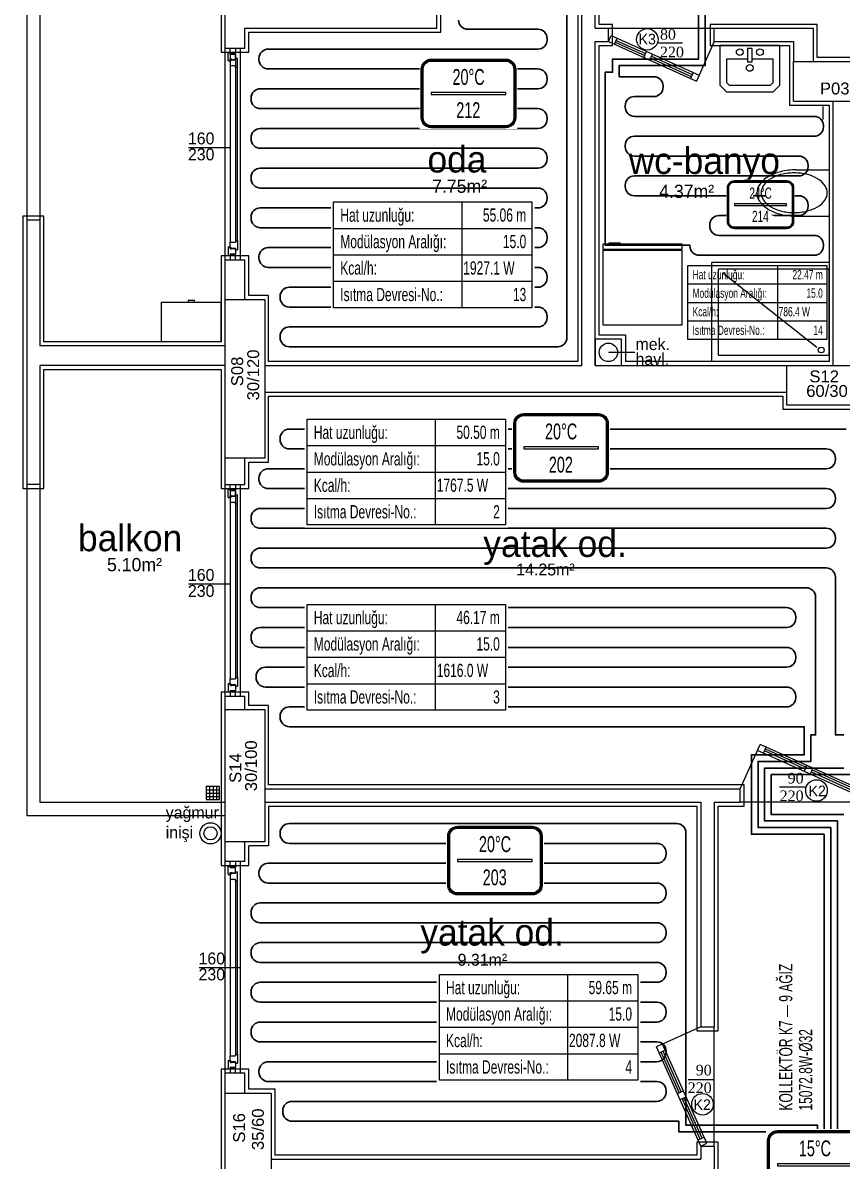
# Model space of a CAD drawing. Header units: centimetres. Extents: x 252602 to 265542, y -444050 to -441150.
# Drawn here: x 256685 to 257305, y -442857 to -441997 of the extents above; entities that cross this region are included whole.
import ezdxf
from ezdxf.enums import TextEntityAlignment as Align

# ---------------------------------------------------------------- set-up
doc = ezdxf.new("R2010")
doc.units = ezdxf.units.CM
for name, color, linetype in [('ROTAS-ISITMA-CAP', 41, 'Continuous'), ('ROTAS-ISITMA-ETIKET', 2, 'Continuous'), ('ROTAS-ISITMA-MAHAL-ETIKET', 2, 'Continuous'), ('ROTAS-MIMARI', 8, 'Continuous'), ('ROTAS-MIMARI-YAZI', 8, 'Continuous')]:
    doc.layers.add(name, color=color, linetype=linetype)
doc.layers.add('ROTAS-ISITMA-PEX', color=1, linetype='Continuous', lineweight=30)
doc.styles.add('arial_1_18', font='arial.ttf', dxfattribs={"height": 0.2})
doc.styles.add('ROTAS-YAZI', font='arial.ttf')

# ---------------------------------------------------------------- blocks, each defined once
blk = doc.blocks.new('ROTAS-YI-MAHAL')
at = {"color": 2, "extrusion": (0, 0, -1)}
for points in [[(35.71, -18.44), (35.71, 18.44, 0.414214), (28.21, 25.94), (-28.21, 25.94, 0.414214), (-35.71, 18.44), (-35.71, -18.44, 0.414214), (-28.21, -25.94), (28.21, -25.94, 0.414214)], [(34.21, -18.44), (34.21, 18.44, 0.414214), (28.21, 24.44), (-28.21, 24.44, 0.414214), (-34.21, 18.44), (-34.21, -18.44, 0.414214), (-28.21, -24.44), (28.21, -24.44, 0.414214)]]:
    blk.add_lwpolyline(points, format="xyb", close=True, dxfattribs=at)
at = {"color": 4, "extrusion": (0, 0, -1)}
for points in [[(35.21, -18.44), (35.21, 18.44, 0.414214), (28.21, 25.44), (-28.21, 25.44, 0.414214), (-35.21, 18.44), (-35.21, -18.44, 0.414214), (-28.21, -25.44), (28.21, -25.44, 0.414214)], [(34.71, -18.44), (34.71, 18.44, 0.414214), (28.21, 24.94), (-28.21, 24.94, 0.414214), (-34.71, 18.44), (-34.71, -18.44, 0.414214), (-28.21, -24.94), (28.21, -24.94, 0.414214)]]:
    blk.add_lwpolyline(points, format="xyb", close=True, dxfattribs=at)
at = {"color": 2, "extrusion": (0, 0, -1)}
blk.add_lwpolyline([(28.21, -0.75), (-28.21, -0.75), (-28.21, 0.75), (28.21, 0.75)], close=True, dxfattribs=at)
at = {"color": 4, "style": 'ROTAS-YAZI', "width": 0.65}
blk.add_attdef('DERECE', (-12.12, 6.47), '', height=12, dxfattribs=at)
at = {"color": 2, "style": 'ROTAS-YAZI', "width": 0.65, "flags": 1}
for tag in ['ALAN', 'MAHAL']:
    blk.add_attdef(tag, (0, 0), '', height=5, dxfattribs=at)
at = {"color": 1, "style": 'ROTAS-YAZI', "width": 0.65}
blk.add_attdef('NO', (-9.26, -18.64), '', height=12, dxfattribs=at)
blk = doc.blocks.new('ROTAS-YI-ETIKET')
at = {"color": 2}
for p, q in [((96.87, 0), (96.87, -80)), ((0, -20), (150, -20)), ((0, -40), (150, -40)), ((0, -60), (150, -60))]:
    blk.add_line(p, q, dxfattribs=at)
at = {"color": 2, "extrusion": (0, 0, -1)}
blk.add_lwpolyline([(-150, 0), (-150, -80), (0, -80), (0, 0)], close=True, dxfattribs=at)
at = {"color": 2, "style": 'ROTAS-YAZI', "width": 0.65}
for s, p in [('Hat uzunluğu:', (5, -10)), ('Modülasyon Aralığı:', (5, -30)), ('Kcal/h:', (5, -50)), ('Isıtma Devresi-No.:', (5, -70))]:
    blk.add_text(s, height=10, dxfattribs=at).set_placement(p, align=Align.MIDDLE_LEFT)
at = {"color": 2, "style": 'ROTAS-YAZI', "width": 0.65, "flags": 1}
for tag in ['ALAN', 'NO', 'DERECE', 'BORU', 'MAHAL']:
    blk.add_attdef(tag, (0, 0), '', height=5, dxfattribs=at)
at = {"color": 2, "style": 'ROTAS-YAZI', "width": 0.65}
for tag, p in [('UZ', (145.7, -14.93)), ('AR', (145.7, -34.94)), ('NO1', (145.7, -75.02))]:
    blk.add_attdef(tag, text='', height=10, dxfattribs=at).set_placement(p, align=Align.RIGHT)
blk.add_attdef('YER', (98.01, -54.93), '', height=10, dxfattribs=at)

msp = doc.modelspace()

# ---------------------------------------------------------------- linework, layer by layer
at = {"layer": 'ROTAS-ISITMA-PEX'}
for points in [[(257096.5, -441911.5), (257096.5, -442234.5, -0.414214), (257089.5, -442241.5), (256886.5, -442241.5, -0.414214), (256879.5, -442234.5), (256879.5, -442233.5, -0.414214), (256886.5, -442226.5), (257074.5, -442226.5, 0.414214), (257081.5, -442219.5), (257081.5, -442218.5, 0.414214), (257074.5, -442211.5), (256886.5, -442211.5, -0.414214), (256879.5, -442204.5), (256879.5, -442203.5, -0.414214), (256886.5, -442196.5), (257074.5, -442196.5, 0.414214), (257081.5, -442189.5), (257081.5, -442188.5, 0.414214), (257074.5, -442181.5), (256870.5, -442181.5, -0.414214), (256863.5, -442174.5), (256863.5, -442173.5, -0.414214), (256870.5, -442166.5), (257074.5, -442166.5, 0.414214), (257081.5, -442159.5), (257081.5, -442158.5, 0.414214), (257074.5, -442151.5), (256864.5, -442151.5, -0.414214), (256857.5, -442144.5), (256857.5, -442143.5, -0.414214), (256864.5, -442136.5), (257074.5, -442136.5, 0.414214), (257081.5, -442129.5), (257081.5, -442128.5, 0.414214), (257074.5, -442121.5), (256864.5, -442121.5, -0.414214), (256857.5, -442114.5), (256857.5, -442113.5, -0.414214), (256864.5, -442106.5), (257074.5, -442106.5, 0.414214), (257081.5, -442099.5), (257081.5, -442098.5, 0.414214), (257074.5, -442091.5), (256864.5, -442091.5, -0.414214), (256857.5, -442084.5), (256857.5, -442083.5, -0.414214), (256864.5, -442076.5), (257074.5, -442076.5, 0.414214), (257081.5, -442069.5), (257081.5, -442068.5, 0.414214), (257074.5, -442061.5), (256864.5, -442061.5, -0.414214), (256857.5, -442054.5), (256857.5, -442053.5, -0.414214), (256864.5, -442046.5), (257074.5, -442046.5, 0.414214), (257081.5, -442039.5), (257081.5, -442038.5, 0.414214), (257074.5, -442031.5), (256870.5, -442031.5, -0.414214), (256863.5, -442024.5), (256863.5, -442023.5, -0.414214), (256870.5, -442016.5), (257074.5, -442016.5, 0.414214), (257081.5, -442009.5), (257081.5, -442008.5, 0.414214), (257074.5, -442001.5), (257021.5, -442001.5, -0.414214), (257014.5, -441994.5)], [(257196, -441984), (257196, -442024), (257131, -442024), (257131, -442034), (257125.5, -442034), (257125.5, -442037.33), (257125.5, -442164.83), (257189.5, -442164.83), (257189.5, -442165.33, 0.414214), (257196.5, -442172.33), (257283.5, -442172.33, 0.414214), (257290.5, -442165.33), (257290.5, -442164.33, 0.414214), (257283.5, -442157.33), (257211.5, -442157.33, -0.414214), (257204.5, -442150.33), (257204.5, -442149.33, -0.414214), (257211.5, -442142.33), (257271.85, -442142.33, 0.414214), (257278.85, -442135.33), (257278.85, -442134.33, 0.414214), (257271.85, -442127.33), (257147.5, -442127.33, -0.414214), (257140.5, -442120.33), (257140.5, -442119.33, -0.414214), (257147.5, -442112.33), (257271.85, -442112.33, 0.414214), (257278.85, -442105.33), (257278.85, -442104.33, 0.414214), (257271.85, -442097.33), (257147.5, -442097.33, -0.414214), (257140.5, -442090.33), (257140.5, -442089.33, -0.414214), (257147.5, -442082.33), (257283.5, -442082.33, 0.414214), (257290.5, -442075.33), (257290.5, -442074.33, 0.414214), (257283.5, -442067.33), (257147.5, -442067.33, -0.414214), (257140.5, -442060.33), (257140.5, -442059.33, -0.414214), (257147.5, -442052.33), (257162.21, -442052.33, 0.414214), (257169.21, -442045.33), (257169.21, -442044.33, 0.414214), (257162.21, -442037.33), (257140.5, -442037.33), (257136, -442037.33), (257136, -442029), (257201, -442029), (257201, -441989)], [(257307.58, -442303.75), (256886.5, -442303.75, 0.414214), (256879.5, -442310.75), (256879.5, -442311.75, 0.414214), (256886.5, -442318.75), (257292.58, -442318.75, -0.414214), (257299.58, -442325.75), (257299.58, -442326.75, -0.414214), (257292.58, -442333.75), (256870.5, -442333.75, 0.414214), (256863.5, -442340.75), (256863.5, -442341.75, 0.414214), (256870.5, -442348.75), (257292.58, -442348.75, -0.414214), (257299.58, -442355.75), (257299.58, -442356.75, -0.414214), (257292.58, -442363.75), (256864.5, -442363.75, 0.414214), (256857.5, -442370.75), (256857.5, -442371.75, 0.414214), (256864.5, -442378.75), (257292.58, -442378.75, -0.414214), (257299.58, -442385.75), (257299.58, -442386.75, -0.414214), (257292.58, -442393.75), (256864.5, -442393.75, 0.414214), (256857.5, -442400.75), (256857.5, -442401.75, 0.414214), (256864.5, -442408.75), (257292.58, -442408.75, -0.414214), (257299.58, -442415.75), (257299.58, -442528.75), (257299.58, -442535), (257306, -442535)], [(257296, -442905), (257296, -442605), (257241, -442605), (257241, -442555), (257281, -442555), (257281, -442535), (257284.58, -442535), (257284.58, -442528.75), (257284.58, -442430.75, 0.414214), (257277.58, -442423.75), (256864.5, -442423.75, 0.414214), (256857.5, -442430.75), (256857.5, -442431.75, 0.414214), (256864.5, -442438.75), (257262.58, -442438.75, -0.414214), (257269.58, -442445.75), (257269.58, -442446.75, -0.414214), (257262.58, -442453.75), (256864.5, -442453.75, 0.414214), (256857.5, -442460.75), (256857.5, -442461.75, 0.414214), (256864.5, -442468.75), (257262.58, -442468.75, -0.414214), (257269.58, -442475.75), (257269.58, -442476.75, -0.414214), (257262.58, -442483.75), (256868.36, -442483.75, 0.414214), (256861.36, -442490.75), (256861.36, -442491.75, 0.414214), (256868.36, -442498.75), (257262.58, -442498.75, -0.414214), (257269.58, -442505.75), (257269.58, -442506.75, -0.414214), (257262.58, -442513.75), (256886.5, -442513.75, 0.414214), (256879.5, -442520.75), (256879.5, -442521.75, 0.414214), (256886.5, -442528.75), (257269.58, -442528.75), (257276, -442528.75), (257276, -442550), (257236, -442550), (257236, -442610), (257291, -442610), (257291, -442910)], [(257286, -442915), (257286, -442830), (257186.5, -442830), (257186.5, -442827), (257186.5, -442609, 0.414214), (257179.5, -442602), (256886.5, -442602, 0.414214), (256879.5, -442609), (256879.5, -442610, 0.414214), (256886.5, -442617), (257164.5, -442617, -0.414214), (257171.5, -442624), (257171.5, -442625, -0.414214), (257164.5, -442632), (256870.5, -442632, 0.414214), (256863.5, -442639), (256863.5, -442640, 0.414214), (256870.5, -442647), (257164.5, -442647, -0.414214), (257171.5, -442654), (257171.5, -442655, -0.414214), (257164.5, -442662), (256864.5, -442662, 0.414214), (256857.5, -442669), (256857.5, -442670, 0.414214), (256864.5, -442677), (257164.5, -442677, -0.414214), (257171.5, -442684), (257171.5, -442685, -0.414214), (257164.5, -442692), (256864.5, -442692, 0.414214), (256857.5, -442699), (256857.5, -442700, 0.414214), (256864.5, -442707), (257164.5, -442707, -0.414214), (257171.5, -442714), (257171.5, -442715, -0.414214), (257164.5, -442722), (256864.5, -442722, 0.414214), (256857.5, -442729), (256857.5, -442730, 0.414214), (256864.5, -442737), (257164.5, -442737, -0.414214), (257171.5, -442744), (257171.5, -442745, -0.414214), (257164.5, -442752), (256864.5, -442752, 0.414214), (256857.5, -442759), (256857.5, -442760, 0.414214), (256864.5, -442767), (257164.5, -442767, -0.414214), (257171.5, -442774), (257171.5, -442775, -0.414214), (257164.5, -442782), (256870.5, -442782, 0.414214), (256863.5, -442789), (256863.5, -442790, 0.414214), (256870.5, -442797), (257164.5, -442797, -0.414214), (257171.5, -442804), (257171.5, -442805, -0.414214), (257164.5, -442812), (256888.5, -442812, 0.414214), (256881.5, -442819), (256881.5, -442820, 0.414214), (256888.5, -442827), (257171.5, -442827), (257181, -442827), (257181, -442835), (257281, -442835), (257281, -442920)]]:
    msp.add_lwpolyline(points, format="xyb", dxfattribs=at)
for points in [[(257306, -442560), (257246, -442560), (257246, -442600), (257301, -442600), (257301, -442900)], [(257306, -442595), (257251, -442595), (257251, -442565), (257311, -442565)]]:
    msp.add_lwpolyline(points, dxfattribs=at)
at = {"layer": 'ROTAS-MIMARI', "ltscale": 0.03}
for p, q in [((256998.02, -442000.76), (256998.02, -441880.76)), ((257001.02, -442003.76), (257001.02, -441883.76)), ((256834.82, -441962.76), (256834.82, -442018.76)), ((256837.82, -442015.76), (256837.82, -441965.76)), ((257104.82, -441977.76), (257104.82, -442252.76)), ((257107.82, -442255.76), (257107.82, -441980.76)), ((257117.82, -442000.76), (257117.82, -441980.76)), ((257120.82, -441997.76), (257120.82, -441977.76)), ((256852.82, -442015.76), (256852.82, -442000.76)), ((256852.82, -442000.76), (256998.02, -442000.76)), ((257117.82, -442000.76), (257127.82, -442000.76)), ((257130.82, -441997.76), (257120.82, -441997.76)), ((257127.82, -442010.76), (257127.82, -442000.76)), ((257127.82, -442000.76), (257207.82, -442000.76)), ((257130.82, -442013.76), (257130.82, -441997.76)), ((257285.82, -441997.76), (257204.82, -441997.76)), ((257204.82, -441997.76), (257204.82, -442013.76)), ((257207.82, -442000.76), (257282.82, -442000.76)), ((257207.82, -442010.76), (257207.82, -442000.76)), ((257282.82, -442000.76), (257282.82, -442025.76)), ((257285.82, -442022.76), (257285.82, -441997.76)), ((256855.82, -442018.76), (256855.82, -442003.76)), ((256855.82, -442003.76), (257001.02, -442003.76)), ((257127.82, -442010.76), (257129.87, -442006.2)), ((257129.87, -442006.2), (257196.44, -442036.11)), ((257132.39, -442012.81), (257134.44, -442008.25)), ((256837.82, -442015.76), (256852.82, -442015.76)), ((256837.82, -442175.76), (256837.82, -442015.76)), ((256841.83, -442019.76), (256841.83, -442015.76)), ((256845.83, -442015.76), (256845.83, -442019.76)), ((256849.64, -442175.76), (256849.64, -442015.76)), ((257117.82, -442255.76), (257117.82, -442010.76)), ((257117.82, -442010.76), (257127.82, -442010.76)), ((257120.82, -442232.76), (257120.82, -442013.76)), ((257120.82, -442013.76), (257130.82, -442013.76)), ((257127.82, -442010.76), (257194.39, -442040.67)), ((257133.05, -442011.33), (257155.33, -442021.34)), ((257133.7, -442009.89), (257155.98, -442019.9)), ((257154.67, -442022.82), (257156.71, -442018.26)), ((257183.87, -442012.11), (257165.76, -442012.11)), ((257207.82, -442010.76), (257194.39, -442040.67)), ((257204.82, -442013.76), (257264.82, -442013.76)), ((257207.82, -442010.76), (257267.82, -442010.76)), ((257257.49, -442013.76), (257212.16, -442013.76)), ((257212.16, -442013.76), (257212.16, -442043.76)), ((257233.15, -442016.05), (257233.15, -442026.05)), ((257236.5, -442016.05), (257233.15, -442016.05)), ((257236.5, -442026.05), (257236.5, -442016.05)), ((257257.49, -442043.76), (257257.49, -442013.76)), ((257264.82, -442013.76), (257264.82, -442025.76)), ((257267.82, -442010.76), (257267.82, -442025.76)), ((256834.82, -442018.76), (256855.82, -442018.76)), ((256840.23, -442019.06), (256841.63, -442019.06)), ((256840.23, -442025.46), (256840.23, -442019.06)), ((256840.23, -442025.46), (256841.63, -442025.46)), ((256841.63, -442019.06), (256841.63, -442162.56)), ((256841.63, -442020.26), (256841.63, -442019.06)), ((256841.63, -442020.26), (256845.83, -442020.26)), ((256841.63, -442023.96), (256842.63, -442023.96)), ((256841.63, -442025.46), (256841.63, -442023.96)), ((256841.63, -442024.56), (256841.63, -442028.96)), ((256841.63, -442024.56), (256842.13, -442024.56)), ((256845.83, -442019.76), (256841.83, -442019.76)), ((256842.13, -442024.86), (256842.13, -442024.56)), ((256842.13, -442024.86), (256842.63, -442024.86)), ((256842.63, -442024.26), (256842.63, -442023.96)), ((256842.63, -442024.26), (256845.83, -442024.26)), ((256842.63, -442024.86), (256842.63, -442024.56)), ((256842.63, -442024.56), (256845.83, -442024.56)), ((256845.83, -442020.26), (256845.83, -442161.36)), ((256845.83, -442024.26), (256845.83, -442020.26)), ((256845.83, -442023.36), (256845.83, -442024.56)), ((256845.83, -442023.36), (256847.23, -442023.36)), ((256847.23, -442161.36), (256847.23, -442023.36)), ((256847.23, -442030.16), (256847.23, -442023.36)), ((257159.23, -442024.87), (257161.28, -442020.31)), ((257159.89, -442023.39), (257190.49, -442037.14)), ((257160.54, -442021.95), (257191.14, -442035.7)), ((257217.16, -442023.76), (257233.15, -442023.76)), ((257217.16, -442023.76), (257217.16, -442041.69)), ((257233.15, -442026.05), (257236.5, -442026.05)), ((257236.5, -442023.76), (257252.49, -442023.76)), ((257252.49, -442041.69), (257252.49, -442023.76)), ((257264.82, -442025.76), (257264.82, -442058.76)), ((257330.82, -442022.76), (257285.82, -442022.76)), ((256841.63, -442028.96), (256845.83, -442028.96)), ((256845.83, -442030.16), (256845.83, -442028.96)), ((256845.83, -442030.16), (256847.23, -442030.16)), ((257191.87, -442034.06), (257189.83, -442038.62)), ((257212.16, -442043.76), (257217.16, -442048.76)), ((257217.16, -442041.69), (257219.23, -442043.76)), ((257219.23, -442043.76), (257250.42, -442043.76)), ((257250.42, -442043.76), (257252.49, -442041.69)), ((257252.49, -442048.76), (257257.49, -442043.76)), ((257217.16, -442048.76), (257252.49, -442048.76)), ((257264.82, -442058.76), (257294.82, -442058.76)), ((257290.02, -442059.78), (257290.02, -442069.78)), ((257294.82, -442058.76), (257294.82, -442252.76)), ((257297.82, -442255.76), (257297.82, -442055.76)), ((256810.19, -442090.82), (256841.63, -442090.81)), ((257270.1, -442107.76), (257294.99, -442107.76)), ((257295.03, -442142.76), (257295.03, -442107.71)), ((256684.82, -442142.73), (256684.82, -442348.71)), ((256700.82, -442142.79), (256684.82, -442142.79)), ((256684.82, -442142.79), (256684.82, -442348.76)), ((256687.82, -442145.73), (256687.82, -442345.71)), ((256697.82, -442145.79), (256687.82, -442145.79)), ((256687.82, -442145.79), (256687.82, -442345.76)), ((256697.82, -442145.79), (256697.82, -442240.76)), ((256700.82, -442237.76), (256700.82, -442142.79)), ((257270.1, -442142.76), (257295.03, -442142.76)), ((256841.63, -442162.56), (256845.83, -442162.56)), ((256841.63, -442166.96), (256841.63, -442162.56)), ((256845.83, -442161.36), (256845.83, -442162.56)), ((256845.83, -442161.36), (256847.23, -442161.36)), ((256847.23, -442161.36), (256847.23, -442168.16)), ((257183.69, -442163.96), (257123.69, -442163.95)), ((257123.69, -442163.95), (257123.69, -442167.79)), ((257128.46, -442163.95), (257128.46, -442162.86)), ((257128.46, -442162.86), (257136.77, -442162.86)), ((257136.77, -442163.95), (257128.46, -442163.95)), ((257136.77, -442162.86), (257136.77, -442163.95)), ((257183.69, -442167.81), (257183.69, -442163.96)), ((256855.82, -442172.76), (256834.82, -442172.76)), ((256834.82, -442172.76), (256834.82, -442237.76)), ((256840.23, -442166.06), (256840.23, -442172.46)), ((256840.23, -442166.06), (256841.63, -442166.06)), ((256840.23, -442172.46), (256841.63, -442172.46)), ((256841.63, -442166.06), (256841.63, -442167.56)), ((256841.63, -442166.96), (256842.13, -442166.96)), ((256841.63, -442167.56), (256842.63, -442167.56)), ((256841.63, -442171.26), (256841.63, -442172.46)), ((256841.63, -442171.26), (256845.83, -442171.26)), ((256841.83, -442171.76), (256841.83, -442175.76)), ((256845.83, -442171.76), (256841.83, -442171.76)), ((256842.13, -442166.66), (256842.63, -442166.66)), ((256842.13, -442166.66), (256842.13, -442166.96)), ((256842.63, -442166.66), (256842.63, -442166.96)), ((256842.63, -442166.96), (256845.83, -442166.96)), ((256842.63, -442167.26), (256842.63, -442167.56)), ((256842.63, -442167.26), (256845.83, -442167.26)), ((256845.83, -442168.16), (256845.83, -442166.96)), ((256845.83, -442167.26), (256845.83, -442171.26)), ((256845.83, -442168.16), (256847.23, -442168.16)), ((256845.83, -442175.76), (256845.83, -442171.76)), ((256855.82, -442202.76), (256855.82, -442172.76)), ((257123.69, -442168.78), (257123.67, -442224.93)), ((257123.69, -442167.79), (257183.69, -442167.81)), ((257183.69, -442168.79), (257123.69, -442168.78)), ((257128.69, -442168.78), (257128.69, -442167.8)), ((257178.69, -442168.79), (257178.69, -442167.81)), ((257183.67, -442224.95), (257183.69, -442168.79)), ((256837.82, -442205.76), (256837.82, -442175.76)), ((256837.82, -442175.76), (256852.82, -442175.76)), ((256852.82, -442205.76), (256852.82, -442175.76)), ((257294.82, -442177.76), (257206.11, -442177.76)), ((257206.11, -442252.76), (257206.11, -442177.76)), ((257294.82, -442182.76), (257211.11, -442182.76)), ((257211.11, -442247.76), (257211.11, -442182.76)), ((257214.66, -442185.77), (257285.58, -442241.94)), ((257294.82, -442247.76), (257294.82, -442182.76)), ((256814.82, -442206.47), (256809.83, -442206.47)), ((256809.83, -442206.47), (256809.83, -442207.76)), ((256814.82, -442207.76), (256814.82, -442206.47)), ((256870.82, -442202.76), (256855.82, -442202.76)), ((256870.82, -442252.76), (256870.82, -442202.76)), ((256789.82, -442207.76), (256834.82, -442207.76)), ((256789.82, -442237.76), (256789.82, -442207.76)), ((256834.82, -442237.76), (256834.82, -442207.76)), ((257140.82, -442232.76), (257120.82, -442232.76)), ((257123.67, -442224.93), (257183.67, -442224.95)), ((257140.82, -442232.76), (257140.82, -442252.76)), ((256837.82, -442240.76), (256697.82, -442240.76)), ((256834.82, -442237.76), (256700.82, -442237.76)), ((256834.82, -442237.76), (256789.82, -442237.76)), ((257137.82, -442235.76), (257117.82, -442235.76)), ((257117.82, -442235.76), (257117.82, -442255.76)), ((257137.82, -442255.76), (257137.82, -442235.76)), ((257147.82, -442245.76), (257127.82, -442245.76)), ((257211.11, -442247.76), (257294.82, -442247.76)), ((256837.82, -442255.76), (256697.82, -442255.76)), ((256697.82, -442255.76), (256697.82, -442345.76)), ((256700.82, -442348.76), (256700.82, -442258.76)), ((256700.82, -442258.76), (256834.82, -442258.76)), ((256834.82, -442258.76), (256834.82, -442325.76)), ((256867.82, -442255.76), (257107.82, -442255.76)), ((257104.82, -442252.76), (256870.82, -442252.76)), ((257117.82, -442255.76), (257262.82, -442255.76)), ((257117.82, -442255.76), (257137.82, -442255.76)), ((257252.82, -442252.76), (257140.82, -442252.76)), ((257294.82, -442252.76), (257252.82, -442252.76)), ((256867.82, -442275.76), (257262.82, -442275.76)), ((256870.82, -442328.76), (256870.82, -442278.76)), ((256870.82, -442278.76), (257259.82, -442278.76)), ((257259.82, -442278.76), (257259.82, -442288.76)), ((257259.82, -442288.76), (257315.82, -442288.76)), ((256834.82, -442325.76), (256834.82, -442348.76)), ((256837.82, -442345.76), (256837.82, -442325.76)), ((256852.82, -442345.76), (256852.82, -442325.76)), ((256855.82, -442348.76), (256855.82, -442328.76)), ((256855.82, -442328.76), (256870.82, -442328.76)), ((256684.82, -442348.76), (256700.82, -442348.76)), ((256697.82, -442345.76), (256687.82, -442345.76)), ((256834.82, -442348.76), (256855.82, -442348.76)), ((256837.82, -442345.76), (256852.82, -442345.76)), ((256837.82, -442505.76), (256837.82, -442345.76)), ((256840.23, -442349.06), (256841.63, -442349.06)), ((256840.23, -442355.46), (256840.23, -442349.06)), ((256841.63, -442349.06), (256841.63, -442492.56)), ((256841.63, -442350.26), (256841.63, -442349.06)), ((256841.63, -442350.26), (256845.83, -442350.26)), ((256841.83, -442349.76), (256841.83, -442345.76)), ((256845.83, -442349.76), (256841.83, -442349.76)), ((256845.83, -442345.76), (256845.83, -442349.76)), ((256845.83, -442350.26), (256845.83, -442491.36)), ((256845.83, -442354.26), (256845.83, -442350.26)), ((256845.83, -442353.36), (256845.83, -442354.56)), ((256845.83, -442353.36), (256847.23, -442353.36)), ((256847.23, -442491.36), (256847.23, -442353.36)), ((256847.23, -442360.16), (256847.23, -442353.36)), ((256849.64, -442505.76), (256849.64, -442345.76)), ((256840.23, -442355.46), (256841.63, -442355.46)), ((256841.63, -442353.96), (256842.63, -442353.96)), ((256841.63, -442355.46), (256841.63, -442353.96)), ((256841.63, -442354.56), (256841.63, -442358.96)), ((256841.63, -442354.56), (256842.13, -442354.56)), ((256841.63, -442358.96), (256845.83, -442358.96)), ((256842.13, -442354.86), (256842.13, -442354.56)), ((256842.13, -442354.86), (256842.63, -442354.86)), ((256842.63, -442354.26), (256842.63, -442353.96)), ((256842.63, -442354.26), (256845.83, -442354.26)), ((256842.63, -442354.86), (256842.63, -442354.56)), ((256842.63, -442354.56), (256845.83, -442354.56)), ((256845.83, -442360.16), (256845.83, -442358.96)), ((256845.83, -442360.16), (256847.23, -442360.16)), ((256810.19, -442420.81), (256841.63, -442420.81)), ((256845.83, -442491.36), (256845.83, -442492.56)), ((256845.83, -442491.36), (256847.23, -442491.36)), ((256847.23, -442491.36), (256847.23, -442498.16)), ((256840.23, -442496.06), (256840.23, -442502.46)), ((256840.23, -442496.06), (256841.63, -442496.06)), ((256841.63, -442492.56), (256845.83, -442492.56)), ((256841.63, -442496.96), (256841.63, -442492.56)), ((256841.63, -442496.06), (256841.63, -442497.56)), ((256841.63, -442496.96), (256842.13, -442496.96)), ((256841.63, -442497.56), (256842.63, -442497.56)), ((256842.13, -442496.66), (256842.63, -442496.66)), ((256842.13, -442496.66), (256842.13, -442496.96)), ((256842.63, -442496.66), (256842.63, -442496.96)), ((256842.63, -442496.96), (256845.83, -442496.96)), ((256842.63, -442497.26), (256842.63, -442497.56)), ((256842.63, -442497.26), (256845.83, -442497.26)), ((256845.83, -442498.16), (256845.83, -442496.96)), ((256845.83, -442497.26), (256845.83, -442501.26)), ((256845.83, -442498.16), (256847.23, -442498.16)), ((256855.82, -442502.76), (256834.82, -442502.76)), ((256834.82, -442502.76), (256834.82, -442515.76)), ((256837.82, -442515.76), (256837.82, -442505.76)), ((256837.82, -442505.76), (256852.82, -442505.76)), ((256840.23, -442502.46), (256841.63, -442502.46)), ((256841.63, -442501.26), (256841.63, -442502.46)), ((256841.63, -442501.26), (256845.83, -442501.26)), ((256841.83, -442501.76), (256841.83, -442505.76)), ((256845.83, -442501.76), (256841.83, -442501.76)), ((256845.83, -442505.76), (256845.83, -442501.76)), ((256852.82, -442515.76), (256852.82, -442505.76)), ((256855.82, -442512.76), (256855.82, -442502.76)), ((256834.82, -442515.76), (256834.82, -442585.76)), ((256870.82, -442512.76), (256855.82, -442512.76)), ((256870.82, -442572.76), (256870.82, -442512.76)), ((257227.58, -442575.76), (257242.7, -442542.12)), ((257317.58, -442575.76), (257242.7, -442542.12)), ((257315.53, -442580.32), (257240.65, -442546.68)), ((257245.21, -442548.73), (257247.26, -442544.17)), ((257276.54, -442560.84), (257245.94, -442547.09)), ((257277.19, -442559.4), (257246.59, -442545.65)), ((257277.86, -442557.92), (257275.81, -442562.48)), ((257282.42, -442559.97), (257280.37, -442564.53)), ((257311.7, -442576.64), (257281.1, -442562.89)), ((257312.35, -442575.2), (257281.75, -442561.45)), ((256833.67, -442573.9), (256823.67, -442573.9)), ((256823.67, -442573.9), (256823.67, -442583.9)), ((256823.67, -442576.37), (256833.67, -442576.37)), ((256826.14, -442573.9), (256826.14, -442583.9)), ((256828.76, -442573.9), (256828.76, -442583.9)), ((256831.37, -442573.9), (256831.37, -442583.9)), ((256833.67, -442583.9), (256833.67, -442573.9)), ((256867.82, -442575.76), (257227.58, -442575.76)), ((257230.58, -442572.76), (256870.82, -442572.76)), ((257227.58, -442585.76), (257227.58, -442575.76)), ((257230.58, -442588.76), (257230.58, -442572.76)), ((257257.33, -442574.13), (257276.65, -442574.13)), ((256823.67, -442578.9), (256833.67, -442578.9)), ((256823.67, -442581.43), (256833.67, -442581.43)), ((256823.67, -442583.9), (256833.67, -442583.9)), ((256834.82, -442585.76), (256834.82, -442633.76)), ((256867.82, -442585.76), (257197.82, -442585.76)), ((257197.82, -442585.76), (257197.82, -442755.76)), ((257207.82, -442585.76), (257227.58, -442585.76)), ((257207.82, -442585.76), (257207.82, -442755.76)), ((257317.58, -442585.76), (257227.58, -442585.76)), ((256870.82, -442588.76), (257194.82, -442588.76)), ((256870.82, -442588.76), (256870.82, -442618.76)), ((257194.82, -442588.76), (257194.82, -442758.76)), ((257210.82, -442758.76), (257210.82, -442588.76)), ((257210.82, -442588.76), (257230.58, -442588.76)), ((256837.82, -442630.76), (256837.82, -442615.76)), ((256852.82, -442630.76), (256852.82, -442615.76)), ((256855.82, -442633.76), (256855.82, -442618.76)), ((256870.82, -442618.76), (256855.82, -442618.76)), ((256834.82, -442633.76), (256855.82, -442633.76)), ((256852.82, -442630.76), (256837.82, -442630.76)), ((256837.82, -442790.76), (256837.82, -442630.76)), ((256840.23, -442640.46), (256840.23, -442634.06)), ((256840.23, -442634.06), (256841.63, -442634.06)), ((256841.63, -442635.26), (256841.63, -442634.06)), ((256841.63, -442635.26), (256845.83, -442635.26)), ((256841.83, -442634.76), (256841.83, -442630.76)), ((256845.83, -442634.76), (256841.83, -442634.76)), ((256845.83, -442630.76), (256845.83, -442634.76)), ((256845.83, -442639.26), (256845.83, -442635.26)), ((256849.64, -442790.76), (256849.64, -442630.76)), ((256840.23, -442640.46), (256841.63, -442640.46)), ((256841.63, -442640.46), (256841.63, -442638.96)), ((256841.63, -442638.96), (256842.63, -442638.96)), ((256841.63, -442639.56), (256842.13, -442639.56)), ((256841.63, -442639.56), (256841.63, -442643.96)), ((256841.63, -442643.96), (256841.63, -442777.56)), ((256841.63, -442643.96), (256845.83, -442643.96)), ((256842.13, -442639.86), (256842.13, -442639.56)), ((256842.13, -442639.86), (256842.63, -442639.86)), ((256842.63, -442639.26), (256842.63, -442638.96)), ((256842.63, -442639.26), (256845.83, -442639.26)), ((256842.63, -442639.56), (256845.83, -442639.56)), ((256842.63, -442639.86), (256842.63, -442639.56)), ((256845.83, -442638.36), (256847.23, -442638.36)), ((256845.83, -442638.36), (256845.83, -442639.56)), ((256845.83, -442645.16), (256845.83, -442643.96)), ((256845.83, -442645.16), (256845.83, -442776.36)), ((256845.83, -442645.16), (256847.23, -442645.16)), ((256847.23, -442645.16), (256847.23, -442638.36)), ((256847.23, -442776.36), (256847.23, -442645.16)), ((256818.19, -442710.76), (256849.64, -442710.76)), ((257197.82, -442755.76), (257164.18, -442770.88)), ((257197.82, -442755.76), (257207.82, -442755.76)), ((257207.82, -442845.76), (257207.82, -442755.76)), ((257194.82, -442758.76), (257210.82, -442758.76)), ((257197.82, -442845.76), (257164.18, -442770.88)), ((257170.79, -442773.39), (257166.23, -442775.44)), ((257181.46, -442805.38), (257167.71, -442774.78)), ((257202.39, -442843.71), (257168.74, -442768.83)), ((257182.9, -442804.73), (257169.15, -442774.13)), ((256840.23, -442781.06), (256840.23, -442787.46)), ((256840.23, -442781.06), (256841.63, -442781.06)), ((256841.63, -442777.56), (256845.83, -442777.56)), ((256841.63, -442781.96), (256841.63, -442777.56)), ((256841.63, -442781.06), (256841.63, -442782.56)), ((256841.63, -442781.96), (256842.13, -442781.96)), ((256841.63, -442782.56), (256842.63, -442782.56)), ((256842.13, -442781.66), (256842.63, -442781.66)), ((256842.13, -442781.66), (256842.13, -442781.96)), ((256842.63, -442781.66), (256842.63, -442781.96)), ((256842.63, -442781.96), (256845.83, -442781.96)), ((256842.63, -442782.26), (256842.63, -442782.56)), ((256842.63, -442782.26), (256845.83, -442782.26)), ((256845.83, -442776.36), (256845.83, -442777.56)), ((256845.83, -442776.36), (256847.23, -442776.36)), ((256845.83, -442783.16), (256845.83, -442781.96)), ((256845.83, -442782.26), (256845.83, -442786.26)), ((256845.83, -442783.16), (256847.23, -442783.16)), ((256847.23, -442776.36), (256847.23, -442783.16)), ((256834.82, -442787.76), (256834.82, -442805.76)), ((256855.82, -442787.76), (256834.82, -442787.76)), ((256837.82, -442805.76), (256837.82, -442790.76)), ((256852.82, -442790.76), (256837.82, -442790.76)), ((256840.23, -442787.46), (256841.63, -442787.46)), ((256841.63, -442786.26), (256841.63, -442787.46)), ((256841.63, -442786.26), (256845.83, -442786.26)), ((256841.83, -442786.76), (256841.83, -442790.76)), ((256845.83, -442786.76), (256841.83, -442786.76)), ((256845.83, -442790.76), (256845.83, -442786.76)), ((256852.82, -442805.76), (256852.82, -442790.76)), ((256855.82, -442802.76), (256855.82, -442787.76)), ((257188.25, -442795.48), (257207.82, -442795.48)), ((256834.82, -442805.76), (256834.82, -442865.76)), ((256875.82, -442802.76), (256855.82, -442802.76)), ((256875.82, -442852.76), (256875.82, -442802.76)), ((257179.98, -442806.04), (257184.54, -442803.99)), ((257182.03, -442810.6), (257186.59, -442808.55)), ((257197.26, -442840.54), (257183.51, -442809.94)), ((257198.7, -442839.89), (257184.95, -442809.29)), ((257210.82, -442842.76), (257194.82, -442842.76)), ((257194.82, -442842.76), (257194.82, -442847.76)), ((257195.78, -442841.2), (257200.34, -442839.15)), ((257197.82, -442845.76), (257202.39, -442843.71)), ((257210.82, -442850.76), (257210.82, -442842.76)), ((257194.82, -442852.76), (256875.82, -442852.76)), ((257194.82, -442847.76), (257194.82, -442852.76)), ((257197.82, -442845.76), (257197.82, -442855.76)), ((257197.82, -442845.76), (257207.82, -442845.76)), ((257207.82, -442845.76), (257207.82, -442875.76)), ((257210.82, -442865.76), (257210.82, -442850.76)), ((256872.82, -442855.76), (257197.82, -442855.76))]:
    msp.add_line(p, q, dxfattribs=at)
for points in [[(256687.82, -441870.71), (256687.82, -442145.73)], [(256687.82, -441870.76), (256687.82, -442145.79)], [(256697.82, -441880.76), (256697.82, -442145.79)], [(257267.82, -442055.76), (257267.82, -442025.76)], [(257267.82, -442025.76), (257527.82, -442025.76)], [(257267.82, -442055.76), (257527.82, -442055.76)], [(256837.82, -442325.76), (256837.82, -442205.76)], [(256837.82, -442205.76), (256867.82, -442205.76)], [(256867.82, -442205.76), (256867.82, -442325.76)], [(257262.82, -442285.76), (257262.82, -442255.76)], [(257262.82, -442255.76), (257322.82, -442255.76)], [(257322.82, -442285.76), (257262.82, -442285.76)], [(256867.82, -442325.76), (256837.82, -442325.76)], [(256687.82, -442345.71), (256687.82, -442595.71)], [(256687.82, -442345.76), (256687.82, -442595.76)], [(256697.82, -442345.76), (256697.82, -442585.76)], [(256837.82, -442615.76), (256837.82, -442515.76)], [(256837.82, -442515.76), (256867.82, -442515.76)], [(256867.82, -442515.76), (256867.82, -442615.76)], [(256697.82, -442585.76), (256837.82, -442585.76)], [(256687.82, -442595.76), (256837.82, -442595.76)], [(256867.82, -442615.76), (256837.82, -442615.76)], [(256837.82, -442865.76), (256837.82, -442805.76)], [(256837.82, -442805.76), (256872.82, -442805.76)], [(256872.82, -442805.76), (256872.82, -442865.76)]]:
    msp.add_lwpolyline(points, dxfattribs=at)
for centre, radius in [((257157.23, -442009.13), 8.14), ((257227.16, -442018.76), 2.52), ((257242.49, -442018.76), 2.52), ((257234.7, -442030.72), 2.52), ((257127.82, -442245.76), 7), ((257288.87, -442243.96), 2.18), ((257285.25, -442576.97), 8.14), ((256826.82, -442609.37), 8), ((256826.82, -442609.37), 5), ((257199.03, -442814.18), 8.14)]:
    msp.add_circle(centre, radius, dxfattribs=at)
for centre, radius, start, end in [((257259.94, -442131.83), 21.94, 120.25644, 144.62219), ((257266.08, -442142.34), 34.11, 103.58371, 120.25644), ((257265.09, -442138.52), 28.03, 103.95685, 120.96376), ((257270.1, -442159.01), 51.26, 90, 103.58371), ((257268.35, -442151.62), 41.53, 90, 103.95685), ((257268.35, -442151.62), 41.53, 76.04315, 90), ((257271.6, -442138.52), 28.03, 59.03624, 76.04315), ((257250.69, -442125.26), 10.58, 144.62219, 180), ((257252.64, -442125.09), 9.3, 145.38051, 180), ((257260.14, -442130.26), 18.4, 120.96376, 145.38051), ((257276.56, -442130.26), 18.4, 34.61949, 59.03624), ((257284.05, -442125.09), 9.3, 0, 34.61949), ((257250.69, -442125.26), 10.58, 180, 215.37781), ((257252.64, -442125.09), 9.3, 180, 214.61949), ((257284.05, -442125.09), 9.3, 325.38051, 0), ((257259.94, -442118.68), 21.94, 215.37781, 239.74356), ((257260.14, -442119.92), 18.4, 214.61949, 239.03624), ((257266.08, -442108.17), 34.11, 239.74356, 256.41629), ((257265.09, -442111.66), 28.03, 239.03624, 256.04315), ((257271.6, -442111.66), 28.03, 283.95685, 300.96376), ((257276.56, -442119.92), 18.4, 300.96376, 325.38051), ((257270.1, -442091.5), 51.26, 256.41629, 270), ((257268.35, -442098.56), 41.53, 256.04315, 270), ((257268.35, -442098.56), 41.53, 270, 283.95685)]:
    msp.add_arc(centre, radius, start, end, dxfattribs=at)

# ---------------------------------------------------------------- block references
at = {"layer": 'ROTAS-ISITMA-ETIKET', "xscale": 0.7, "yscale": 0.7}
msp.add_blockref('ROTAS-YI-ETIKET', (257188, -442180), dxfattribs=at).add_auto_attribs({'UZ': '22.47 m', 'AR': '15.0', 'NO1': '14', 'YER': '786.4 W'})

# ---------------------------------------------------------------- texts
at = {"layer": 'ROTAS-ISITMA-CAP', "color": 41, "style": 'ROTAS-YAZI', "width": 0.65}
for s, p in [('KOLLEKTÖR K7 — 9 AĞIZ', (257266.97, -442818.95)), ('15072.8W-%%C32', (257281.97, -442818.95))]:
    msp.add_text(s, height=10, rotation=90, dxfattribs=at).set_placement(p)
at = {"layer": 'ROTAS-MIMARI-YAZI', "ltscale": 0.03, "style": 'arial_1_18'}
for s, p in [('P03 30/260', (257287.82, -442050.76)), ('S12', (257279.85, -442268.41)), ('60/30', (257277.45, -442279.42))]:
    msp.add_text(s, height=9, dxfattribs=at).set_placement(p)
at = {"layer": 'ROTAS-MIMARI-YAZI', "ltscale": 0.03}
for s, p in [('160', (256809.76, -442088.52)), ('230', (256809.77, -442100.59)), ('mek.', (257148.35, -442244.01)), ('havl.', (257148.35, -442255.32)), ('160', (256809.76, -442418.51)), ('230', (256809.77, -442430.58)), ('160', (256817.77, -442708.46)), ('230', (256817.78, -442720.53))]:
    msp.add_text(s, height=9, dxfattribs=at).set_placement(p)
at = {"layer": 'ROTAS-MIMARI-YAZI', "ltscale": 0.03, "style": 'arial_1_18'}
for s, p in [('S08', (256851.53, -442271.35)), ('30/120', (256863.63, -442282.04)), ('30/100', (256861.99, -442577.53)), ('S14', (256850.18, -442571.22)), ('35/60', (256867.19, -442848.83)), ('S16', (256852.97, -442843.25))]:
    msp.add_text(s, height=9, rotation=90, dxfattribs=at).set_placement(p)
at = {"layer": 'ROTAS-MIMARI-YAZI', "ltscale": 0.03, "char_height": 8}
for s, insert, width, attachment_point in [('K3', (257150.66, -442004.93), 23.8917, 1), ('{\\fTimes New Roman|b0|i0|c162|p18;80\\P220}', (257166.83, -442001.36), 23.5115, 1), ('{\\fTimes New Roman|b0|i0|c162|p18;90\\P220}', (257275.48, -442585.11), 23.5115, 9), ('K2', (257292.33, -442581.3), 23.8917, 9), ('{\\fTimes New Roman|b0|i0|c162|p18;90\\P220}', (257205.95, -442784.37), 23.5115, 3), ('K2', (257192.25, -442818.46), 23.8917, 7)]:
    msp.add_mtext(s, dxfattribs=dict(at, insert=insert, width=width, attachment_point=attachment_point))
at = {"layer": 'ROTAS-MIMARI-YAZI', "ltscale": 0.03}
for s, width, insert, char_height, attachment_point in [('oda', 237.6489, (257035.6, -442089.77), 20, 3), ('wc-banyo', 237.6489, (257257.61, -442090.91), 20, 3), ('7.75m²', 64.7169, (257036.09, -442115.14), 10, 3), ('4.37m²', 64.7169, (257207.82, -442119.01), 10, 3), ('balkon', 237.6489, (256805.42, -442376.08), 20, 3), ('yatak od.', 237.6489, (257141.73, -442380.41), 20, 3), ('5.10m²', 64.7169, (256790.16, -442401.22), 10, 3), ('14.25m²', 64.7169, (257058.14, -442405.39), 9, 1), ('yağmur\\Pinişi', 115.95, (256792.97, -442615.88), 9, 7), ('yatak od.', 237.6489, (257094.08, -442674.21), 20, 3), ('9.31m²', 64.7169, (257013.79, -442700.44), 9, 1)]:
    msp.add_mtext_dynamic_manual_height_columns(s, width=width, gutter_width=45, heights=[0], dxfattribs=dict(at, insert=insert, char_height=char_height, attachment_point=attachment_point))

# ---------------------------------------------------------------- next in the draw order: wipeouts: each hides what was drawn before it
for points in [[(256985, -442077), (257059, -442077), (257059, -442023), (256985, -442023)], [(257217, -442153), (257217, -442115.2), (257241.37, -442115.2), (257239.71, -442117.26), (257241.96, -442119.05), (257239.49, -442117.59), (257237.74, -442121.13), (257237.26, -442123.16), (257237.11, -442125.02), (257240.1, -442125.26), (257237.11, -442125.49), (257237.26, -442127.35), (257237.74, -442129.38), (257239.49, -442132.92), (257242.06, -442131.38), (257239.71, -442133.25), (257243.11, -442137.09), (257247.24, -442140.14), (257248.67, -442137.97), (257247.48, -442140.27), (257254.76, -442143.51), (257257.26, -442144.21), (257257.95, -442141.85), (257257.45, -442144.26), (257263.69, -442145.38), (257268.71, -442145.72), (257268.8, -442143.08), (257268.8, -442153)], [(256918, -442214), (257072, -442214), (257072, -442130), (256918, -442130)], [(257055, -442345), (257129, -442345), (257129, -442291), (257055, -442291)], [(256897.99, -442518.25), (257051.99, -442518.25), (257051.99, -442434.25), (256897.99, -442434.25)], [(257005, -442657), (257079, -442657), (257079, -442603), (257005, -442603)], [(256998, -442798), (257152, -442798), (257152, -442714), (256998, -442714)], [(257247, -442887), (257321, -442887), (257321, -442833), (257247, -442833)]]:
    msp.add_wipeout(points)

# ---------------------------------------------------------------- next in the draw order: block references
at = {"layer": 'ROTAS-ISITMA-ETIKET'}
for p, values in [((256920, -442132), {'UZ': '55.06 m', 'AR': '15.0', 'NO1': '13', 'YER': '1927.1 W'}), ((256899.99, -442436.25), {'UZ': '46.17 m', 'AR': '15.0', 'NO1': '3', 'YER': '1616.0 W'}), ((257000, -442716), {'UZ': '59.65 m', 'AR': '15.0', 'NO1': '4', 'YER': '2087.8 W'})]:
    msp.add_blockref('ROTAS-YI-ETIKET', p, dxfattribs=at).add_auto_attribs(values)
at = {"layer": 'ROTAS-ISITMA-MAHAL-ETIKET'}
for p, values in [((257022, -442050), {'DERECE': '20%%DC', 'NO': '212'}), ((257092, -442318), {'DERECE': '20%%DC', 'NO': '202'}), ((257042, -442630), {'DERECE': '20%%DC', 'NO': '203'}), ((257284, -442860), {'DERECE': '15%%DC', 'NO': '206'})]:
    msp.add_blockref('ROTAS-YI-MAHAL', p, dxfattribs=at).add_auto_attribs(values)

# ---------------------------------------------------------------- next in the draw order: wipeouts: each hides what was drawn before it
msp.add_wipeout([(257268.8, -442139.72), (257268.71, -442137.08), (257263.67, -442136.8), (257257.27, -442135.44), (257252.23, -442133.13), (257248.47, -442129.96), (257246.64, -442126.96), (257246.43, -442124.14), (257247.49, -442121.49), (257249.6, -442119.03), (257251.28, -442117.69), (257249.61, -442115.2), (257268.8, -442115.2)])

# ---------------------------------------------------------------- next in the draw order: block references
at = {"layer": 'ROTAS-ISITMA-MAHAL-ETIKET', "xscale": 0.7, "yscale": 0.7}
msp.add_blockref('ROTAS-YI-MAHAL', (257242.9, -442134.1), dxfattribs=at).add_auto_attribs({'DERECE': '24%%DC', 'NO': '214'})

# ---------------------------------------------------------------- next in the draw order: wipeouts: each hides what was drawn before it
msp.add_wipeout([(256897.99, -442378.25), (257051.99, -442378.25), (257051.99, -442294.25), (256897.99, -442294.25)])

# ---------------------------------------------------------------- next in the draw order: block references
at = {"layer": 'ROTAS-ISITMA-ETIKET'}
msp.add_blockref('ROTAS-YI-ETIKET', (256899.99, -442296.25), dxfattribs=at).add_auto_attribs({'UZ': '50.50 m', 'AR': '15.0', 'NO1': '2', 'YER': '1767.5 W'})

doc.saveas('drawing.dxf')
